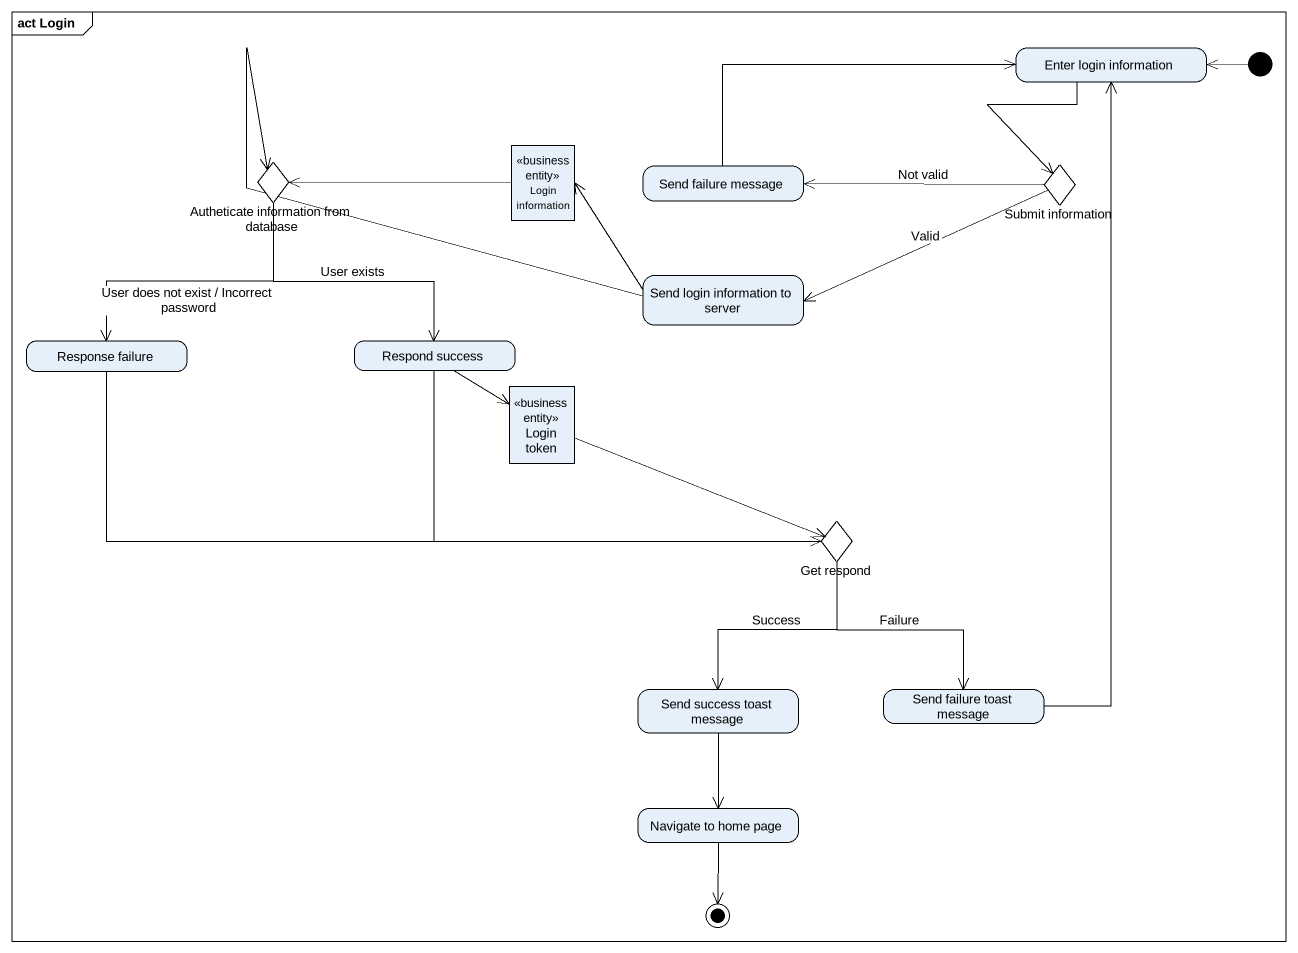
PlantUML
@startuml
mainframe act Login
hide empty description
state "Enter login information" as Enter_login_information
state "Autheticate information from database" as Autheticate_information <<choice>>
state "Login information" as Login_information <<business entity>>
state "Send failure message" as Send_failure_message
state "Submit information" as Submit_information <<choice>>
state "Send login information to server" as Send_login_information_to
state "Response failure" as Response_failure
state "Respond success" as Respond_success
state "Login token" as Login_token <<business entity>>
state "Get respond" as Get_respond <<choice>>
state "Send success toast message" as Send_success_toast_message
state "Send failure toast message" as Send_failure_toast_message
state "Navigate to home page" as Navigate_to_home_page
[*] -left-> Enter_login_information
Enter_login_information --> Submit_information
Autheticate_information --> Response_failure : User does not exist / Incorrect password
Autheticate_information --> Respond_success : User exists
Login_information -left-> Autheticate_information
Send_failure_message -right-> Enter_login_information
Submit_information -left-> Send_failure_message : Not valid
Submit_information -left-> Send_login_information_to : Valid
Send_login_information_to -left-> Autheticate_information
Send_login_information_to -up-> Login_information
Response_failure -right-> Get_respond
Respond_success --> Login_token
Respond_success -right-> Get_respond
Login_token -right-> Get_respond
Get_respond --> Send_success_toast_message : Success
Get_respond --> Send_failure_toast_message : Failure
Send_success_toast_message --> Navigate_to_home_page
Send_failure_toast_message -up-> Enter_login_information
Navigate_to_home_page --> [*]
@enduml
